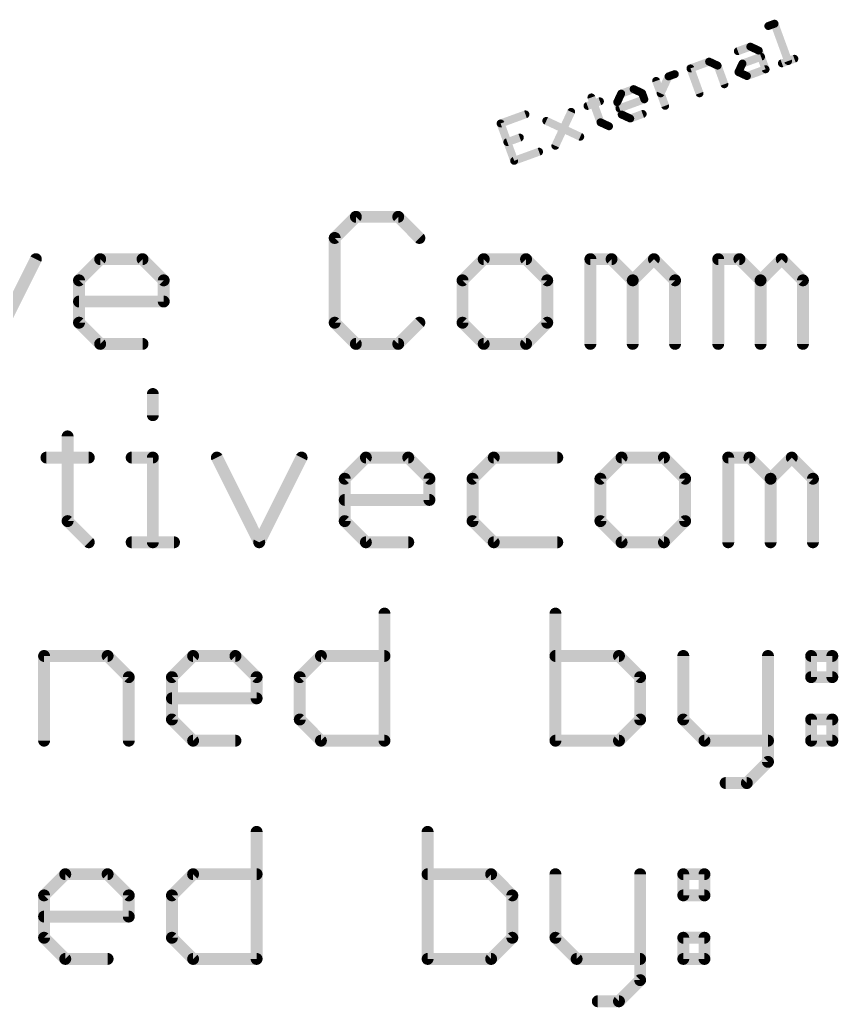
# Model space of a CAD drawing. Extents: x -33 to 81, y -19 to 22.
# Drawn here: x 6.64 to 17.12, y -18.83 to -6.19 of the extents above; entities that cross this region are included whole.
import ezdxf

# ---------------------------------------------------------------- set-up
doc = ezdxf.new("R2010")
doc.units = 0
doc.layers.add('51', color=53, linetype='CONTINUOUS')

msp = doc.modelspace()

# ---------------------------------------------------------------- linework, layer by layer
at = {"layer": '51'}
for points, const_width in [([(16.229, -6.2679), (16.3086, -6.2389)], 0.1016), ([(16.3086, -6.2389), (16.4825, -6.7167)], 0.1016), ([(15.8391, -6.5901), (15.9983, -6.5322)], 0.1016), ([(15.9983, -6.5322), (16.107, -6.5828)], 0.1016), ([(16.107, -6.5828), (16.1939, -6.8217)], 0.1016), ([(15.232, -6.8111), (15.4709, -6.7242)], 0.1016), ([(15.4709, -6.7242), (15.5795, -6.7748)], 0.1016), ([(15.8464, -6.858), (15.8971, -6.7494)], 0.1016), ([(15.8971, -6.7494), (16.1359, -6.6624)], 0.1016), ([(16.4028, -6.7457), (16.5621, -6.6877)], 0.1016), ([(15.3479, -7.1296), (15.232, -6.8111)], 0.1016), ([(15.5795, -6.7748), (15.6664, -7.0137)], 0.1016), ([(15.955, -6.9087), (15.8464, -6.858)], 0.1016), ([(16.1939, -6.8217), (15.955, -6.9087)], 0.1016), ([(14.9084, -7.2896), (14.7925, -6.9711)], 0.1016), ([(14.8504, -7.1303), (14.9517, -6.9131)], 0.1016), ([(14.9517, -6.9131), (15.0313, -6.8841)], 0.1016), ([(14.3446, -7.1341), (14.5039, -7.0761)], 0.1016), ([(14.5039, -7.0761), (14.6125, -7.1268)], 0.1016), ([(14.6125, -7.1268), (14.6415, -7.2064)], 0.1016), ([(13.9134, -7.2911), (14.0726, -7.2331)], 0.1016), ([(13.964, -7.1824), (14.0799, -7.501)], 0.1016), ([(14.294, -7.2427), (14.3446, -7.1341)], 0.1016), ([(14.3519, -7.402), (14.294, -7.2427)], 0.1016), ([(14.6415, -7.2064), (14.323, -7.3223)], 0.1016), ([(13.5018, -7.8016), (13.7044, -7.3671)], 0.1016), ([(13.119, -7.3998), (12.8005, -7.5158)], 0.1016), ([(13.3859, -7.483), (13.8203, -7.6856)], 0.1016), ([(14.0799, -7.501), (14.1885, -7.5516)], 0.1016), ([(14.4606, -7.4526), (14.3519, -7.402)], 0.1016), ([(14.6198, -7.3946), (14.4606, -7.4526)], 0.1016), ([(12.8005, -7.5158), (12.9744, -7.9935)], 0.1016), ([(12.8874, -7.7546), (13.0467, -7.6967)], 0.1016), ([(12.9744, -7.9935), (13.2929, -7.8776)], 0.1016), ([(10.9471, -8.7108), (10.676, -8.982)], 0.1524), ([(11.4895, -8.7108), (10.9471, -8.7108)], 0.1524), ([(11.7606, -8.982), (11.4895, -8.7108)], 0.1524), ([(10.676, -8.982), (10.676, -10.0666)], 0.1524), ([(6.3068, -10.3378), (6.8492, -9.2531)], 0.1524), ([(7.4017, -9.5243), (7.6728, -9.2531)], 0.1524), ([(7.6728, -9.2531), (8.2152, -9.2531)], 0.1524), ([(8.2152, -9.2531), (8.4863, -9.5243)], 0.1524), ([(12.5843, -9.2531), (12.3131, -9.5243)], 0.1524), ([(13.1266, -9.2531), (12.5843, -9.2531)], 0.1524), ([(13.3978, -9.5243), (13.1266, -9.2531)], 0.1524), ([(13.9503, -10.3378), (13.9503, -9.2531)], 0.1524), ([(13.9503, -9.2531), (14.2215, -9.2531)], 0.1524), ([(14.2215, -9.2531), (14.4926, -9.5243)], 0.1524), ([(14.4926, -9.5243), (14.7638, -9.2531)], 0.1524), ([(14.7638, -9.2531), (15.035, -9.5243)], 0.1524), ([(15.5875, -10.3378), (15.5875, -9.2531)], 0.1524), ([(15.5875, -9.2531), (15.8586, -9.2531)], 0.1524), ([(15.8586, -9.2531), (16.1298, -9.5243)], 0.1524), ([(16.1298, -9.5243), (16.4009, -9.2531)], 0.1524), ([(16.4009, -9.2531), (16.6721, -9.5243)], 0.1524), ([(7.4017, -10.0666), (7.4017, -9.5243)], 0.1524), ([(8.4863, -9.5243), (8.4863, -9.7955)], 0.1524), ([(12.3131, -9.5243), (12.3131, -10.0666)], 0.1524), ([(13.3978, -10.0666), (13.3978, -9.5243)], 0.1524), ([(14.4926, -9.5243), (14.4926, -10.3378)], 0.1524), ([(15.035, -9.5243), (15.035, -10.3378)], 0.1524), ([(16.1298, -9.5243), (16.1298, -10.3378)], 0.1524), ([(16.6721, -9.5243), (16.6721, -10.3378)], 0.1524), ([(8.4863, -9.7955), (7.4017, -9.7955)], 0.1524), ([(7.6728, -10.3378), (7.4017, -10.0666)], 0.1524), ([(10.676, -10.0666), (10.9471, -10.3378)], 0.1524), ([(11.4895, -10.3378), (11.7606, -10.0666)], 0.1524), ([(12.3131, -10.0666), (12.5843, -10.3378)], 0.1524), ([(13.1266, -10.3378), (13.3978, -10.0666)], 0.1524), ([(8.2152, -10.3378), (7.6728, -10.3378)], 0.1524), ([(10.9471, -10.3378), (11.4895, -10.3378)], 0.1524), ([(12.5843, -10.3378), (13.1266, -10.3378)], 0.1524), ([(8.347, -10.9796), (8.347, -11.2508)], 0.1524), ([(7.2555, -11.522), (7.2555, -12.6066)], 0.1524), ([(6.9844, -11.7931), (7.5267, -11.7931)], 0.1524), ([(8.0758, -11.7931), (8.347, -11.7931)], 0.1524), ([(8.347, -11.7931), (8.347, -12.8778)], 0.1524), ([(9.1672, -11.7931), (9.7096, -12.8778)], 0.1524), ([(9.7096, -12.8778), (10.2519, -11.7931)], 0.1524), ([(10.8044, -12.0643), (11.0755, -11.7931)], 0.1524), ([(11.0755, -11.7931), (11.6179, -11.7931)], 0.1524), ([(11.6179, -11.7931), (11.889, -12.0643)], 0.1524), ([(12.7127, -11.7931), (12.4415, -12.0643)], 0.1524), ([(13.5262, -11.7931), (12.7127, -11.7931)], 0.1524), ([(14.3499, -11.7931), (14.0787, -12.0643)], 0.1524), ([(14.8922, -11.7931), (14.3499, -11.7931)], 0.1524), ([(15.1634, -12.0643), (14.8922, -11.7931)], 0.1524), ([(15.7159, -12.8778), (15.7159, -11.7931)], 0.1524), ([(15.7159, -11.7931), (15.987, -11.7931)], 0.1524), ([(15.987, -11.7931), (16.2582, -12.0643)], 0.1524), ([(16.2582, -12.0643), (16.5294, -11.7931)], 0.1524), ([(16.5294, -11.7931), (16.8005, -12.0643)], 0.1524), ([(10.8044, -12.6066), (10.8044, -12.0643)], 0.1524), ([(11.889, -12.0643), (11.889, -12.3355)], 0.1524), ([(12.4415, -12.0643), (12.4415, -12.6066)], 0.1524), ([(14.0787, -12.0643), (14.0787, -12.6066)], 0.1524), ([(15.1634, -12.6066), (15.1634, -12.0643)], 0.1524), ([(16.2582, -12.0643), (16.2582, -12.8778)], 0.1524), ([(16.8005, -12.0643), (16.8005, -12.8778)], 0.1524), ([(11.889, -12.3355), (10.8044, -12.3355)], 0.1524), ([(7.2555, -12.6066), (7.5267, -12.8778)], 0.1524), ([(11.0755, -12.8778), (10.8044, -12.6066)], 0.1524), ([(12.4415, -12.6066), (12.7127, -12.8778)], 0.1524), ([(14.0787, -12.6066), (14.3499, -12.8778)], 0.1524), ([(14.8922, -12.8778), (15.1634, -12.6066)], 0.1524), ([(8.0758, -12.8778), (8.6181, -12.8778)], 0.1524), ([(11.6179, -12.8778), (11.0755, -12.8778)], 0.1524), ([(12.7127, -12.8778), (13.5262, -12.8778)], 0.1524), ([(14.3499, -12.8778), (14.8922, -12.8778)], 0.1524), ([(11.3132, -13.7908), (11.3132, -15.4178)], 0.1524), ([(13.5029, -13.7908), (13.5029, -15.4178)], 0.1524), ([(6.9543, -15.4178), (6.9543, -14.3331)], 0.1524), ([(6.9543, -14.3331), (7.7678, -14.3331)], 0.1524), ([(7.7678, -14.3331), (8.0389, -14.6043)], 0.1524), ([(8.5914, -14.6043), (8.8626, -14.3331)], 0.1524), ([(8.8626, -14.3331), (9.4049, -14.3331)], 0.1524), ([(9.4049, -14.3331), (9.6761, -14.6043)], 0.1524), ([(10.2286, -14.6043), (10.4997, -14.3331)], 0.1524), ([(10.4997, -14.3331), (11.3132, -14.3331)], 0.1524), ([(14.3164, -14.3331), (13.5029, -14.3331)], 0.1524), ([(14.5875, -14.6043), (14.3164, -14.3331)], 0.1524), ([(15.14, -14.3331), (15.14, -15.1466)], 0.1524), ([(16.2247, -14.3331), (16.2247, -15.689)], 0.1524), ([(16.7772, -14.3331), (17.0484, -14.3331)], 0.1524), ([(16.7772, -14.6043), (16.7772, -14.3331)], 0.1524), ([(17.0484, -14.3331), (17.0484, -14.6043)], 0.1524), ([(8.0389, -14.6043), (8.0389, -15.4178)], 0.1524), ([(8.5914, -15.1466), (8.5914, -14.6043)], 0.1524), ([(9.6761, -14.6043), (9.6761, -14.8755)], 0.1524), ([(10.2286, -15.1466), (10.2286, -14.6043)], 0.1524), ([(14.5875, -15.1466), (14.5875, -14.6043)], 0.1524), ([(17.0484, -14.6043), (16.7772, -14.6043)], 0.1524), ([(9.6761, -14.8755), (8.5914, -14.8755)], 0.1524), ([(8.8626, -15.4178), (8.5914, -15.1466)], 0.1524), ([(10.4997, -15.4178), (10.2286, -15.1466)], 0.1524), ([(14.3164, -15.4178), (14.5875, -15.1466)], 0.1524), ([(15.14, -15.1466), (15.4112, -15.4178)], 0.1524), ([(16.7772, -15.1466), (17.0484, -15.1466)], 0.1524), ([(16.7772, -15.4178), (16.7772, -15.1466)], 0.1524), ([(17.0484, -15.1466), (17.0484, -15.4178)], 0.1524), ([(9.4049, -15.4178), (8.8626, -15.4178)], 0.1524), ([(11.3132, -15.4178), (10.4997, -15.4178)], 0.1524), ([(13.5029, -15.4178), (14.3164, -15.4178)], 0.1524), ([(15.4112, -15.4178), (16.2247, -15.4178)], 0.1524), ([(17.0484, -15.4178), (16.7772, -15.4178)], 0.1524), ([(16.2247, -15.689), (15.9535, -15.9601)], 0.1524), ([(15.9535, -15.9601), (15.6824, -15.9601)], 0.1524), ([(9.6761, -16.5848), (9.6761, -18.2118)], 0.1524), ([(11.8657, -16.5848), (11.8657, -18.2118)], 0.1524), ([(6.9543, -17.3983), (7.2254, -17.1271)], 0.1524), ([(7.2254, -17.1271), (7.7678, -17.1271)], 0.1524), ([(7.7678, -17.1271), (8.0389, -17.3983)], 0.1524), ([(8.5914, -17.3983), (8.8626, -17.1271)], 0.1524), ([(8.8626, -17.1271), (9.6761, -17.1271)], 0.1524), ([(12.6792, -17.1271), (11.8657, -17.1271)], 0.1524), ([(12.9504, -17.3983), (12.6792, -17.1271)], 0.1524), ([(13.5029, -17.1271), (13.5029, -17.9406)], 0.1524), ([(14.5875, -17.1271), (14.5875, -18.483)], 0.1524), ([(15.14, -17.1271), (15.4112, -17.1271)], 0.1524), ([(15.14, -17.3983), (15.14, -17.1271)], 0.1524), ([(15.4112, -17.1271), (15.4112, -17.3983)], 0.1524), ([(6.9543, -17.9406), (6.9543, -17.3983)], 0.1524), ([(8.0389, -17.3983), (8.0389, -17.6695)], 0.1524), ([(8.5914, -17.9406), (8.5914, -17.3983)], 0.1524), ([(12.9504, -17.9406), (12.9504, -17.3983)], 0.1524), ([(15.4112, -17.3983), (15.14, -17.3983)], 0.1524), ([(8.0389, -17.6695), (6.9543, -17.6695)], 0.1524), ([(7.2254, -18.2118), (6.9543, -17.9406)], 0.1524), ([(8.8626, -18.2118), (8.5914, -17.9406)], 0.1524), ([(12.6792, -18.2118), (12.9504, -17.9406)], 0.1524), ([(13.5029, -17.9406), (13.7741, -18.2118)], 0.1524), ([(15.14, -17.9406), (15.4112, -17.9406)], 0.1524), ([(15.14, -18.2118), (15.14, -17.9406)], 0.1524), ([(15.4112, -17.9406), (15.4112, -18.2118)], 0.1524), ([(7.7678, -18.2118), (7.2254, -18.2118)], 0.1524), ([(9.6761, -18.2118), (8.8626, -18.2118)], 0.1524), ([(11.8657, -18.2118), (12.6792, -18.2118)], 0.1524), ([(13.7741, -18.2118), (14.5875, -18.2118)], 0.1524), ([(15.4112, -18.2118), (15.14, -18.2118)], 0.1524), ([(14.5875, -18.483), (14.3164, -18.7541)], 0.1524), ([(14.3164, -18.7541), (14.0452, -18.7541)], 0.1524)]:
    msp.add_lwpolyline(points, dxfattribs=dict(at, const_width=const_width))
for points, const_width in [([(16.3324, -6.2302, 1), (16.2847, -6.2476)], 0.0508), ([(16.3173, -6.2628, 1), (16.2999, -6.215)], 0.0508), ([(16.2203, -6.244, 1), (16.2376, -6.2917)], 0.0508), ([(15.8304, -6.5663, 1), (15.8478, -6.614)], 0.0508), ([(16.0091, -6.5092, 1), (15.9876, -6.5552)], 0.0508), ([(16.007, -6.556, 1), (15.9897, -6.5083)], 0.0508), ([(16.1308, -6.5741, 1), (16.0831, -6.5915)], 0.0508), ([(16.0962, -6.6058, 1), (16.1177, -6.5598)], 0.0508), ([(15.4816, -6.7011, 1), (15.4602, -6.7472)], 0.0508), ([(15.4796, -6.748, 1), (15.4622, -6.7003)], 0.0508), ([(15.8884, -6.7255, 1), (15.9057, -6.7733)], 0.0508), ([(15.9201, -6.7601, 1), (15.874, -6.7387)], 0.0508), ([(16.1446, -6.6863, 1), (16.1273, -6.6386)], 0.0508), ([(16.3942, -6.7218, 1), (16.4115, -6.7695)], 0.0508), ([(16.4586, -6.7254, 1), (16.5063, -6.708)], 0.0508), ([(16.5708, -6.7116, 1), (16.5534, -6.6638)], 0.0508), ([(15.2559, -6.8024, 1), (15.2081, -6.8198)], 0.0508), ([(15.2233, -6.7872, 1), (15.2407, -6.835)], 0.0508), ([(15.6034, -6.7661, 1), (15.5556, -6.7835)], 0.0508), ([(15.5688, -6.7978, 1), (15.5902, -6.7518)], 0.0508), ([(15.8571, -6.835, 1), (15.8357, -6.881)], 0.0508), ([(15.8234, -6.8473, 1), (15.8694, -6.8687)], 0.0508), ([(16.17, -6.8304, 1), (16.2178, -6.813)], 0.0508), ([(16.2026, -6.8456, 1), (16.1852, -6.7978)], 0.0508), ([(14.8163, -6.9624, 1), (14.7686, -6.9798)], 0.0508), ([(14.943, -6.8893, 1), (14.9604, -6.937)], 0.0508), ([(14.9747, -6.9239, 1), (14.9287, -6.9024)], 0.0508), ([(15.04, -6.908, 1), (15.0227, -6.8603)], 0.0508), ([(15.9463, -6.8848, 1), (15.9637, -6.9325)], 0.0508), ([(15.9443, -6.9317, 1), (15.9657, -6.8856)], 0.0508), ([(14.5146, -7.0531, 1), (14.4931, -7.0991)], 0.0508), ([(14.5126, -7.1, 1), (14.4952, -7.0523)], 0.0508), ([(14.6364, -7.1181, 1), (14.5886, -7.1355)], 0.0508), ([(14.6018, -7.1498, 1), (14.6232, -7.1037)], 0.0508), ([(15.6426, -7.0224, 1), (15.6903, -7.005)], 0.0508), ([(13.9879, -7.1738, 1), (13.9401, -7.1911)], 0.0508), ([(14.0813, -7.257, 1), (14.0639, -7.2092)], 0.0508), ([(14.3178, -7.234, 1), (14.2701, -7.2514)], 0.0508), ([(14.3359, -7.1102, 1), (14.3533, -7.158)], 0.0508), ([(14.3676, -7.1448, 1), (14.3216, -7.1234)], 0.0508), ([(14.6176, -7.2151, 1), (14.6653, -7.1977)], 0.0508), ([(14.6502, -7.2303, 1), (14.6328, -7.1825)], 0.0508), ([(14.8274, -7.1196, 1), (14.8734, -7.1411)], 0.0508), ([(15.3241, -7.1383, 1), (15.3718, -7.1209)], 0.0508), ([(13.7274, -7.3778, 1), (13.6814, -7.3564)], 0.0508), ([(13.9047, -7.2672, 1), (13.922, -7.3149)], 0.0508), ([(14.271, -7.232, 1), (14.317, -7.2534)], 0.0508), ([(14.3143, -7.2985, 1), (14.3316, -7.3462)], 0.0508), ([(14.8845, -7.2983, 1), (14.9323, -7.2809)], 0.0508), ([(13.1277, -7.4237, 1), (13.1103, -7.376)], 0.0508), ([(13.3966, -7.46, 1), (13.3752, -7.5061)], 0.0508), ([(14.0907, -7.4779, 1), (14.0692, -7.524)], 0.0508), ([(14.3627, -7.3789, 1), (14.3412, -7.425)], 0.0508), ([(14.3281, -7.4106, 1), (14.3758, -7.3933)], 0.0508), ([(14.4519, -7.4287, 1), (14.4692, -7.4765)], 0.0508), ([(14.4498, -7.4756, 1), (14.4713, -7.4296)], 0.0508), ([(14.6285, -7.4185, 1), (14.6111, -7.3708)], 0.0508), ([(12.8243, -7.5071, 1), (12.7766, -7.5244)], 0.0508), ([(12.7918, -7.4919, 1), (12.8092, -7.5396)], 0.0508), ([(14.0561, -7.5096, 1), (14.1038, -7.4923)], 0.0508), ([(14.1778, -7.5746, 1), (14.1993, -7.5286)], 0.0508), ([(12.8787, -7.7308, 1), (12.8961, -7.7785)], 0.0508), ([(13.0554, -7.7205, 1), (13.038, -7.6728)], 0.0508), ([(13.8096, -7.7086, 1), (13.8311, -7.6626)], 0.0508), ([(13.3016, -7.9015, 1), (13.2842, -7.8537)], 0.0508), ([(13.4788, -7.7908, 1), (13.5249, -7.8123)], 0.0508), ([(12.9657, -7.9697, 1), (12.9831, -8.0174)], 0.0508), ([(12.9505, -8.0022, 1), (12.9982, -7.9848)], 0.0508), ([(10.9471, -8.6727, 1), (10.9471, -8.7489)], 0.0762), ([(10.9741, -8.7378, 1), (10.9202, -8.6839)], 0.0762), ([(11.5164, -8.6839, 1), (11.4625, -8.7378)], 0.0762), ([(11.4895, -8.7489, 1), (11.4895, -8.6727)], 0.0762), ([(10.649, -8.955, 1), (10.7029, -9.0089)], 0.0762), ([(10.7141, -8.982, 1), (10.6379, -8.982)], 0.0762), ([(11.7337, -9.0089, 1), (11.7876, -8.955)], 0.0762), ([(6.8832, -9.2702, 1), (6.8151, -9.2361)], 0.0762), ([(7.6728, -9.215, 1), (7.6728, -9.2912)], 0.0762), ([(7.6998, -9.2801, 1), (7.6459, -9.2262)], 0.0762), ([(8.2421, -9.2262, 1), (8.1882, -9.2801)], 0.0762), ([(8.2152, -9.2912, 1), (8.2152, -9.215)], 0.0762), ([(12.5843, -9.215, 1), (12.5843, -9.2912)], 0.0762), ([(12.6112, -9.2801, 1), (12.5574, -9.2262)], 0.0762), ([(13.1536, -9.2262, 1), (13.0997, -9.2801)], 0.0762), ([(13.1266, -9.2912, 1), (13.1266, -9.215)], 0.0762), ([(13.9884, -9.2531, 1), (13.9122, -9.2531)], 0.0762), ([(13.9503, -9.215, 1), (13.9503, -9.2912)], 0.0762), ([(14.2484, -9.2262, 1), (14.1945, -9.2801)], 0.0762), ([(14.2215, -9.2912, 1), (14.2215, -9.215)], 0.0762), ([(14.7907, -9.2262, 1), (14.7368, -9.2801)], 0.0762), ([(14.7907, -9.2801, 1), (14.7368, -9.2262)], 0.0762), ([(15.6256, -9.2531, 1), (15.5494, -9.2531)], 0.0762), ([(15.5875, -9.215, 1), (15.5875, -9.2912)], 0.0762), ([(15.8856, -9.2262, 1), (15.8317, -9.2801)], 0.0762), ([(15.8586, -9.2912, 1), (15.8586, -9.215)], 0.0762), ([(16.4279, -9.2262, 1), (16.374, -9.2801)], 0.0762), ([(16.4279, -9.2801, 1), (16.374, -9.2262)], 0.0762), ([(7.4398, -9.5243, 1), (7.3636, -9.5243)], 0.0762), ([(7.3747, -9.4974, 1), (7.4286, -9.5512)], 0.0762), ([(8.5244, -9.5243, 1), (8.4482, -9.5243)], 0.0762), ([(8.4594, -9.5512, 1), (8.5133, -9.4974)], 0.0762), ([(12.3512, -9.5243, 1), (12.275, -9.5243)], 0.0762), ([(12.2862, -9.4974, 1), (12.3401, -9.5512)], 0.0762), ([(13.4359, -9.5243, 1), (13.3597, -9.5243)], 0.0762), ([(13.3709, -9.5512, 1), (13.4247, -9.4974)], 0.0762), ([(14.5307, -9.5243, 1), (14.4545, -9.5243)], 0.0762), ([(14.4657, -9.4974, 1), (14.5196, -9.5512)], 0.0762), ([(14.4657, -9.5512, 1), (14.5196, -9.4974)], 0.0762), ([(15.0731, -9.5243, 1), (14.9969, -9.5243)], 0.0762), ([(15.008, -9.5512, 1), (15.0619, -9.4974)], 0.0762), ([(16.1679, -9.5243, 1), (16.0917, -9.5243)], 0.0762), ([(16.1028, -9.4974, 1), (16.1567, -9.5512)], 0.0762), ([(16.1028, -9.5512, 1), (16.1567, -9.4974)], 0.0762), ([(16.7102, -9.5243, 1), (16.634, -9.5243)], 0.0762), ([(16.6452, -9.5512, 1), (16.6991, -9.4974)], 0.0762), ([(7.4017, -9.7574, 1), (7.4017, -9.8336)], 0.0762), ([(8.4863, -9.8336, 1), (8.4863, -9.7574)], 0.0762), ([(8.4482, -9.7955, 1), (8.5244, -9.7955)], 0.0762), ([(7.4286, -10.0397, 1), (7.3747, -10.0936)], 0.0762), ([(7.3636, -10.0666, 1), (7.4398, -10.0666)], 0.0762), ([(10.7029, -10.0397, 1), (10.649, -10.0936)], 0.0762), ([(10.6379, -10.0666, 1), (10.7141, -10.0666)], 0.0762), ([(11.7876, -10.0936, 1), (11.7337, -10.0397)], 0.0762), ([(12.3401, -10.0397, 1), (12.2862, -10.0936)], 0.0762), ([(12.275, -10.0666, 1), (12.3512, -10.0666)], 0.0762), ([(13.3597, -10.0666, 1), (13.4359, -10.0666)], 0.0762), ([(13.4247, -10.0936, 1), (13.3709, -10.0397)], 0.0762), ([(7.6728, -10.2997, 1), (7.6728, -10.3759)], 0.0762), ([(7.6459, -10.3647, 1), (7.6998, -10.3109)], 0.0762), ([(8.2152, -10.3759, 1), (8.2152, -10.2997)], 0.0762), ([(10.9471, -10.2997, 1), (10.9471, -10.3759)], 0.0762), ([(10.9202, -10.3647, 1), (10.9741, -10.3109)], 0.0762), ([(11.4625, -10.3109, 1), (11.5164, -10.3647)], 0.0762), ([(11.4895, -10.3759, 1), (11.4895, -10.2997)], 0.0762), ([(12.5843, -10.2997, 1), (12.5843, -10.3759)], 0.0762), ([(12.5574, -10.3647, 1), (12.6112, -10.3109)], 0.0762), ([(13.0997, -10.3109, 1), (13.1536, -10.3647)], 0.0762), ([(13.1266, -10.3759, 1), (13.1266, -10.2997)], 0.0762), ([(13.9122, -10.3378, 1), (13.9884, -10.3378)], 0.0762), ([(14.4545, -10.3378, 1), (14.5307, -10.3378)], 0.0762), ([(14.9969, -10.3378, 1), (15.0731, -10.3378)], 0.0762), ([(15.5494, -10.3378, 1), (15.6256, -10.3378)], 0.0762), ([(16.0917, -10.3378, 1), (16.1679, -10.3378)], 0.0762), ([(16.634, -10.3378, 1), (16.7102, -10.3378)], 0.0762), ([(8.3851, -10.9796, 1), (8.3089, -10.9796)], 0.0762), ([(8.3089, -11.2508, 1), (8.3851, -11.2508)], 0.0762), ([(7.2936, -11.522, 1), (7.2174, -11.522)], 0.0762), ([(6.9844, -11.755, 1), (6.9844, -11.8312)], 0.0762), ([(7.5267, -11.8312, 1), (7.5267, -11.755)], 0.0762), ([(8.0758, -11.755, 1), (8.0758, -11.8312)], 0.0762), ([(8.3851, -11.7931, 1), (8.3089, -11.7931)], 0.0762), ([(8.347, -11.8312, 1), (8.347, -11.755)], 0.0762), ([(9.2013, -11.7761, 1), (9.1332, -11.8102)], 0.0762), ([(10.286, -11.8102, 1), (10.2178, -11.7761)], 0.0762), ([(11.0755, -11.755, 1), (11.0755, -11.8312)], 0.0762), ([(11.1025, -11.8201, 1), (11.0486, -11.7662)], 0.0762), ([(11.6448, -11.7662, 1), (11.5909, -11.8201)], 0.0762), ([(11.6179, -11.8312, 1), (11.6179, -11.755)], 0.0762), ([(12.7127, -11.755, 1), (12.7127, -11.8312)], 0.0762), ([(12.7396, -11.8201, 1), (12.6858, -11.7662)], 0.0762), ([(13.5262, -11.8312, 1), (13.5262, -11.755)], 0.0762), ([(14.3499, -11.755, 1), (14.3499, -11.8312)], 0.0762), ([(14.3768, -11.8201, 1), (14.3229, -11.7662)], 0.0762), ([(14.9191, -11.7662, 1), (14.8653, -11.8201)], 0.0762), ([(14.8922, -11.8312, 1), (14.8922, -11.755)], 0.0762), ([(15.754, -11.7931, 1), (15.6778, -11.7931)], 0.0762), ([(15.7159, -11.755, 1), (15.7159, -11.8312)], 0.0762), ([(16.014, -11.7662, 1), (15.9601, -11.8201)], 0.0762), ([(15.987, -11.8312, 1), (15.987, -11.755)], 0.0762), ([(16.5563, -11.7662, 1), (16.5024, -11.8201)], 0.0762), ([(16.5563, -11.8201, 1), (16.5024, -11.7662)], 0.0762), ([(10.8425, -12.0643, 1), (10.7663, -12.0643)], 0.0762), ([(10.7774, -12.0374, 1), (10.8313, -12.0912)], 0.0762), ([(11.9271, -12.0643, 1), (11.8509, -12.0643)], 0.0762), ([(11.8621, -12.0912, 1), (11.916, -12.0374)], 0.0762), ([(12.4796, -12.0643, 1), (12.4034, -12.0643)], 0.0762), ([(12.4146, -12.0374, 1), (12.4685, -12.0912)], 0.0762), ([(14.1168, -12.0643, 1), (14.0406, -12.0643)], 0.0762), ([(14.0518, -12.0374, 1), (14.1056, -12.0912)], 0.0762), ([(15.2015, -12.0643, 1), (15.1253, -12.0643)], 0.0762), ([(15.1364, -12.0912, 1), (15.1903, -12.0374)], 0.0762), ([(16.2963, -12.0643, 1), (16.2201, -12.0643)], 0.0762), ([(16.2312, -12.0374, 1), (16.2851, -12.0912)], 0.0762), ([(16.2312, -12.0912, 1), (16.2851, -12.0374)], 0.0762), ([(16.8386, -12.0643, 1), (16.7624, -12.0643)], 0.0762), ([(16.7736, -12.0912, 1), (16.8275, -12.0374)], 0.0762), ([(10.8044, -12.2974, 1), (10.8044, -12.3736)], 0.0762), ([(11.889, -12.3736, 1), (11.889, -12.2974)], 0.0762), ([(11.8509, -12.3355, 1), (11.9271, -12.3355)], 0.0762), ([(7.2825, -12.5797, 1), (7.2286, -12.6336)], 0.0762), ([(7.2174, -12.6066, 1), (7.2936, -12.6066)], 0.0762), ([(10.8313, -12.5797, 1), (10.7774, -12.6336)], 0.0762), ([(10.7663, -12.6066, 1), (10.8425, -12.6066)], 0.0762), ([(12.4685, -12.5797, 1), (12.4146, -12.6336)], 0.0762), ([(12.4034, -12.6066, 1), (12.4796, -12.6066)], 0.0762), ([(14.1056, -12.5797, 1), (14.0518, -12.6336)], 0.0762), ([(14.0406, -12.6066, 1), (14.1168, -12.6066)], 0.0762), ([(15.1253, -12.6066, 1), (15.2015, -12.6066)], 0.0762), ([(15.1903, -12.6336, 1), (15.1364, -12.5797)], 0.0762), ([(7.4997, -12.9047, 1), (7.5536, -12.8509)], 0.0762), ([(8.0758, -12.8397, 1), (8.0758, -12.9159)], 0.0762), ([(8.3089, -12.8778, 1), (8.3851, -12.8778)], 0.0762), ([(8.6181, -12.9159, 1), (8.6181, -12.8397)], 0.0762), ([(9.6755, -12.8608, 1), (9.7436, -12.8948)], 0.0762), ([(9.6755, -12.8948, 1), (9.7436, -12.8608)], 0.0762), ([(11.0755, -12.8397, 1), (11.0755, -12.9159)], 0.0762), ([(11.0486, -12.9047, 1), (11.1025, -12.8509)], 0.0762), ([(11.6179, -12.9159, 1), (11.6179, -12.8397)], 0.0762), ([(12.7127, -12.8397, 1), (12.7127, -12.9159)], 0.0762), ([(12.6858, -12.9047, 1), (12.7396, -12.8509)], 0.0762), ([(13.5262, -12.9159, 1), (13.5262, -12.8397)], 0.0762), ([(14.3499, -12.8397, 1), (14.3499, -12.9159)], 0.0762), ([(14.3229, -12.9047, 1), (14.3768, -12.8509)], 0.0762), ([(14.8653, -12.8509, 1), (14.9191, -12.9047)], 0.0762), ([(14.8922, -12.9159, 1), (14.8922, -12.8397)], 0.0762), ([(15.6778, -12.8778, 1), (15.754, -12.8778)], 0.0762), ([(16.2201, -12.8778, 1), (16.2963, -12.8778)], 0.0762), ([(16.7624, -12.8778, 1), (16.8386, -12.8778)], 0.0762), ([(11.3513, -13.7908, 1), (11.2751, -13.7908)], 0.0762), ([(13.541, -13.7908, 1), (13.4648, -13.7908)], 0.0762), ([(6.9924, -14.3331, 1), (6.9162, -14.3331)], 0.0762), ([(6.9543, -14.295, 1), (6.9543, -14.3712)], 0.0762), ([(7.7947, -14.3062, 1), (7.7408, -14.3601)], 0.0762), ([(7.7678, -14.3712, 1), (7.7678, -14.295)], 0.0762), ([(8.8626, -14.295, 1), (8.8626, -14.3712)], 0.0762), ([(8.8895, -14.3601, 1), (8.8356, -14.3062)], 0.0762), ([(9.4319, -14.3062, 1), (9.378, -14.3601)], 0.0762), ([(9.4049, -14.3712, 1), (9.4049, -14.295)], 0.0762), ([(10.4997, -14.295, 1), (10.4997, -14.3712)], 0.0762), ([(10.5267, -14.3601, 1), (10.4728, -14.3062)], 0.0762), ([(11.3132, -14.3712, 1), (11.3132, -14.295)], 0.0762), ([(13.5029, -14.295, 1), (13.5029, -14.3712)], 0.0762), ([(14.3433, -14.3062, 1), (14.2894, -14.3601)], 0.0762), ([(14.3164, -14.3712, 1), (14.3164, -14.295)], 0.0762), ([(15.1781, -14.3331, 1), (15.1019, -14.3331)], 0.0762), ([(16.2628, -14.3331, 1), (16.1866, -14.3331)], 0.0762), ([(16.7772, -14.295, 1), (16.7772, -14.3712)], 0.0762), ([(16.8153, -14.3331, 1), (16.7391, -14.3331)], 0.0762), ([(17.0865, -14.3331, 1), (17.0103, -14.3331)], 0.0762), ([(17.0484, -14.3712, 1), (17.0484, -14.295)], 0.0762), ([(8.077, -14.6043, 1), (8.0008, -14.6043)], 0.0762), ([(8.6295, -14.6043, 1), (8.5533, -14.6043)], 0.0762), ([(9.7142, -14.6043, 1), (9.638, -14.6043)], 0.0762), ([(10.2667, -14.6043, 1), (10.1905, -14.6043)], 0.0762), ([(14.6256, -14.6043, 1), (14.5494, -14.6043)], 0.0762), ([(16.7772, -14.5662, 1), (16.7772, -14.6424)], 0.0762), ([(17.0484, -14.6424, 1), (17.0484, -14.5662)], 0.0762), ([(8.012, -14.6312, 1), (8.0659, -14.5774)], 0.0762), ([(8.5645, -14.5774, 1), (8.6184, -14.6312)], 0.0762), ([(9.6491, -14.6312, 1), (9.703, -14.5774)], 0.0762), ([(10.2016, -14.5774, 1), (10.2555, -14.6312)], 0.0762), ([(14.5606, -14.6312, 1), (14.6145, -14.5774)], 0.0762), ([(16.7391, -14.6043, 1), (16.8153, -14.6043)], 0.0762), ([(17.0103, -14.6043, 1), (17.0865, -14.6043)], 0.0762), ([(8.5914, -14.8374, 1), (8.5914, -14.9136)], 0.0762), ([(9.638, -14.8755, 1), (9.7142, -14.8755)], 0.0762), ([(9.6761, -14.9136, 1), (9.6761, -14.8374)], 0.0762), ([(8.6184, -15.1197, 1), (8.5645, -15.1736)], 0.0762), ([(8.5533, -15.1466, 1), (8.6295, -15.1466)], 0.0762), ([(10.2555, -15.1197, 1), (10.2016, -15.1736)], 0.0762), ([(10.1905, -15.1466, 1), (10.2667, -15.1466)], 0.0762), ([(14.5494, -15.1466, 1), (14.6256, -15.1466)], 0.0762), ([(14.6145, -15.1736, 1), (14.5606, -15.1197)], 0.0762), ([(15.167, -15.1197, 1), (15.1131, -15.1736)], 0.0762), ([(15.1019, -15.1466, 1), (15.1781, -15.1466)], 0.0762), ([(16.7772, -15.1085, 1), (16.7772, -15.1847)], 0.0762), ([(16.8153, -15.1466, 1), (16.7391, -15.1466)], 0.0762), ([(17.0865, -15.1466, 1), (17.0103, -15.1466)], 0.0762), ([(17.0484, -15.1847, 1), (17.0484, -15.1085)], 0.0762), ([(6.9162, -15.4178, 1), (6.9924, -15.4178)], 0.0762), ([(8.0008, -15.4178, 1), (8.077, -15.4178)], 0.0762), ([(8.8626, -15.3797, 1), (8.8626, -15.4559)], 0.0762), ([(8.8356, -15.4447, 1), (8.8895, -15.3909)], 0.0762), ([(9.4049, -15.4559, 1), (9.4049, -15.3797)], 0.0762), ([(10.4997, -15.3797, 1), (10.4997, -15.4559)], 0.0762), ([(10.4728, -15.4447, 1), (10.5267, -15.3909)], 0.0762), ([(11.2751, -15.4178, 1), (11.3513, -15.4178)], 0.0762), ([(11.3132, -15.4559, 1), (11.3132, -15.3797)], 0.0762), ([(13.5029, -15.3797, 1), (13.5029, -15.4559)], 0.0762), ([(13.4648, -15.4178, 1), (13.541, -15.4178)], 0.0762), ([(14.2894, -15.3909, 1), (14.3433, -15.4447)], 0.0762), ([(14.3164, -15.4559, 1), (14.3164, -15.3797)], 0.0762), ([(15.4112, -15.3797, 1), (15.4112, -15.4559)], 0.0762), ([(15.3843, -15.4447, 1), (15.4381, -15.3909)], 0.0762), ([(16.2247, -15.4559, 1), (16.2247, -15.3797)], 0.0762), ([(16.7772, -15.3797, 1), (16.7772, -15.4559)], 0.0762), ([(16.7391, -15.4178, 1), (16.8153, -15.4178)], 0.0762), ([(17.0103, -15.4178, 1), (17.0865, -15.4178)], 0.0762), ([(17.0484, -15.4559, 1), (17.0484, -15.3797)], 0.0762), ([(16.1866, -15.689, 1), (16.2628, -15.689)], 0.0762), ([(16.2516, -15.7159, 1), (16.1978, -15.662)], 0.0762), ([(15.6824, -15.922, 1), (15.6824, -15.9982)], 0.0762), ([(15.9266, -15.9332, 1), (15.9805, -15.9871)], 0.0762), ([(15.9535, -15.9982, 1), (15.9535, -15.922)], 0.0762), ([(9.7142, -16.5848, 1), (9.638, -16.5848)], 0.0762), ([(11.9038, -16.5848, 1), (11.8276, -16.5848)], 0.0762), ([(7.2254, -17.089, 1), (7.2254, -17.1652)], 0.0762), ([(7.2524, -17.1541, 1), (7.1985, -17.1002)], 0.0762), ([(7.7947, -17.1002, 1), (7.7408, -17.1541)], 0.0762), ([(7.7678, -17.1652, 1), (7.7678, -17.089)], 0.0762), ([(8.8626, -17.089, 1), (8.8626, -17.1652)], 0.0762), ([(8.8895, -17.1541, 1), (8.8356, -17.1002)], 0.0762), ([(9.6761, -17.1652, 1), (9.6761, -17.089)], 0.0762), ([(11.8657, -17.089, 1), (11.8657, -17.1652)], 0.0762), ([(12.7062, -17.1002, 1), (12.6523, -17.1541)], 0.0762), ([(12.6792, -17.1652, 1), (12.6792, -17.089)], 0.0762), ([(13.541, -17.1271, 1), (13.4648, -17.1271)], 0.0762), ([(14.6256, -17.1271, 1), (14.5494, -17.1271)], 0.0762), ([(15.14, -17.089, 1), (15.14, -17.1652)], 0.0762), ([(15.1781, -17.1271, 1), (15.1019, -17.1271)], 0.0762), ([(15.4493, -17.1271, 1), (15.3731, -17.1271)], 0.0762), ([(15.4112, -17.1652, 1), (15.4112, -17.089)], 0.0762), ([(6.9924, -17.3983, 1), (6.9162, -17.3983)], 0.0762), ([(6.9273, -17.3714, 1), (6.9812, -17.4252)], 0.0762), ([(8.077, -17.3983, 1), (8.0008, -17.3983)], 0.0762), ([(8.012, -17.4252, 1), (8.0659, -17.3714)], 0.0762), ([(8.6295, -17.3983, 1), (8.5533, -17.3983)], 0.0762), ([(8.5645, -17.3714, 1), (8.6184, -17.4252)], 0.0762), ([(12.9885, -17.3983, 1), (12.9123, -17.3983)], 0.0762), ([(12.9234, -17.4252, 1), (12.9773, -17.3714)], 0.0762), ([(15.14, -17.3602, 1), (15.14, -17.4364)], 0.0762), ([(15.1019, -17.3983, 1), (15.1781, -17.3983)], 0.0762), ([(15.3731, -17.3983, 1), (15.4493, -17.3983)], 0.0762), ([(15.4112, -17.4364, 1), (15.4112, -17.3602)], 0.0762), ([(6.9543, -17.6314, 1), (6.9543, -17.7076)], 0.0762), ([(8.0008, -17.6695, 1), (8.077, -17.6695)], 0.0762), ([(8.0389, -17.7076, 1), (8.0389, -17.6314)], 0.0762), ([(6.9812, -17.9137, 1), (6.9273, -17.9676)], 0.0762), ([(6.9162, -17.9406, 1), (6.9924, -17.9406)], 0.0762), ([(8.6184, -17.9137, 1), (8.5645, -17.9676)], 0.0762), ([(8.5533, -17.9406, 1), (8.6295, -17.9406)], 0.0762), ([(12.9123, -17.9406, 1), (12.9885, -17.9406)], 0.0762), ([(12.9773, -17.9676, 1), (12.9235, -17.9137)], 0.0762), ([(13.5298, -17.9137, 1), (13.4759, -17.9676)], 0.0762), ([(13.4648, -17.9406, 1), (13.541, -17.9406)], 0.0762), ([(15.14, -17.9025, 1), (15.14, -17.9787)], 0.0762), ([(15.1781, -17.9406, 1), (15.1019, -17.9406)], 0.0762), ([(15.4493, -17.9406, 1), (15.3731, -17.9406)], 0.0762), ([(15.4112, -17.9787, 1), (15.4112, -17.9025)], 0.0762), ([(7.2254, -18.1737, 1), (7.2254, -18.2499)], 0.0762), ([(7.1985, -18.2387, 1), (7.2524, -18.1849)], 0.0762), ([(7.7678, -18.2499, 1), (7.7678, -18.1737)], 0.0762), ([(8.8626, -18.1737, 1), (8.8626, -18.2499)], 0.0762), ([(8.8356, -18.2387, 1), (8.8895, -18.1849)], 0.0762), ([(9.638, -18.2118, 1), (9.7142, -18.2118)], 0.0762), ([(9.6761, -18.2499, 1), (9.6761, -18.1737)], 0.0762), ([(11.8657, -18.1737, 1), (11.8657, -18.2499)], 0.0762), ([(11.8276, -18.2118, 1), (11.9038, -18.2118)], 0.0762), ([(12.6523, -18.1849, 1), (12.7062, -18.2387)], 0.0762), ([(12.6792, -18.2499, 1), (12.6792, -18.1737)], 0.0762), ([(13.7741, -18.1737, 1), (13.7741, -18.2499)], 0.0762), ([(13.7471, -18.2387, 1), (13.801, -18.1849)], 0.0762), ([(14.5875, -18.2499, 1), (14.5875, -18.1737)], 0.0762), ([(15.14, -18.1737, 1), (15.14, -18.2499)], 0.0762), ([(15.1019, -18.2118, 1), (15.1781, -18.2118)], 0.0762), ([(15.3731, -18.2118, 1), (15.4493, -18.2118)], 0.0762), ([(15.4112, -18.2499, 1), (15.4112, -18.1737)], 0.0762), ([(14.5494, -18.483, 1), (14.6256, -18.483)], 0.0762), ([(14.6145, -18.5099, 1), (14.5606, -18.456)], 0.0762), ([(14.0452, -18.716, 1), (14.0452, -18.7922)], 0.0762), ([(14.2894, -18.7272, 1), (14.3433, -18.7811)], 0.0762), ([(14.3164, -18.7922, 1), (14.3164, -18.716)], 0.0762)]:
    msp.add_lwpolyline(points, format="xyb", dxfattribs=dict(at, const_width=const_width))

doc.saveas('drawing.dxf')
